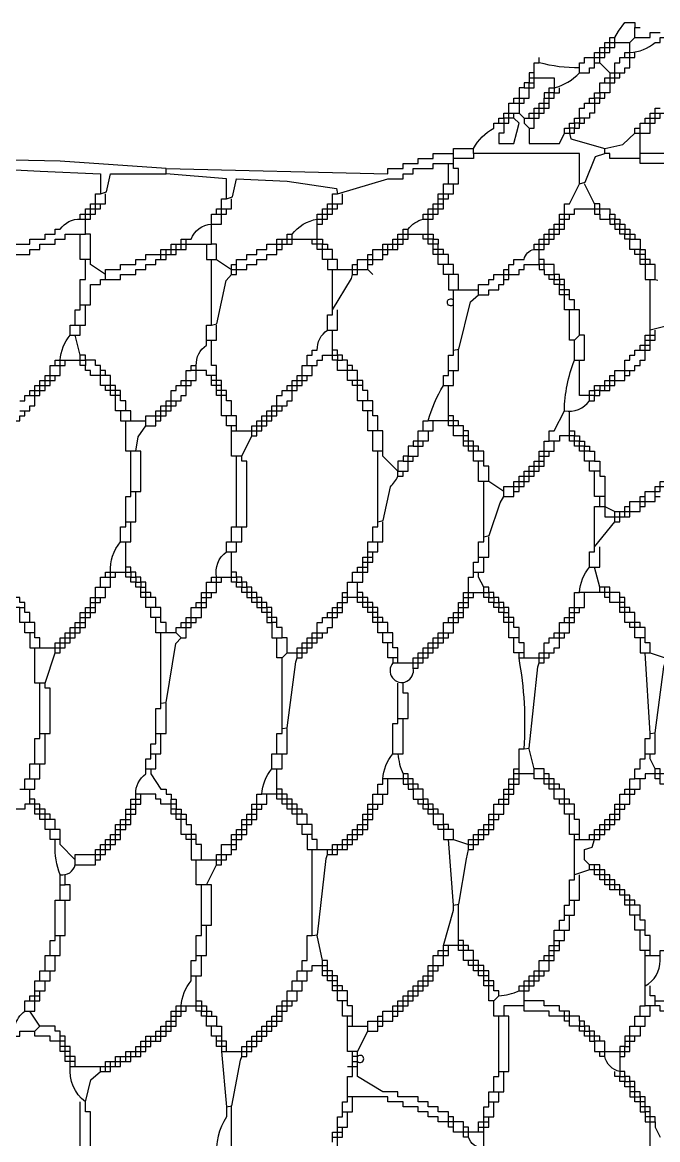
# Model space of a CAD drawing. Extents: x 21 to 958, y 17 to 450.
# Drawn here: x 583.5 to 709.5, y 216.5 to 438 of the extents above; entities that cross this region are included whole.
import ezdxf

# ---------------------------------------------------------------- set-up
doc = ezdxf.new("R2010")
doc.units = 0
doc.layers.get('0').update_dxf_attribs({"linetype": 'CONTINUOUS'})

msp = doc.modelspace()

# ---------------------------------------------------------------- linework, layer by layer
at = {"color": 255, "linetype": 'CONTINUOUS'}
for points in [[(685, 428), (684, 428), (684, 427), (684, 426), (683, 426), (683, 425), (682, 425), (682, 423), (682, 422), (682, 420), (683, 419), (683, 418), (684, 417), (684, 414), (690, 414), (691, 416), (691, 417), (692, 417), (692, 418), (693, 418), (693, 419), (694, 419), (694, 421), (695, 421), (695, 422), (696, 422), (696, 423), (697, 423), (697, 424), (698, 424), (698, 426), (699, 426), (699, 427), (700, 427), (701, 427), (701, 428), (703, 428), (703, 429), (704, 429), (704, 431), (704, 432), (704, 434), (705, 435), (705, 437)], [(694, 428), (696, 428), (696, 429), (697, 429), (697, 430), (697, 431), (698, 431), (699, 431), (699, 432), (700, 432), (700, 433), (700, 434), (701, 434), (701, 435)], [(697, 430), (698, 430), (698, 431), (698, 432), (699, 432), (699, 433), (700, 433), (701, 433), (701, 434), (704, 434), (705, 435), (708, 435), (708, 436), (710, 436)], [(703, 431), (704, 431), (705, 431), (705, 432)], [(698, 430), (700, 428), (700, 427), (700, 426), (700, 424), (698, 424), (698, 423), (697, 423), (697, 422), (697, 420), (696, 420), (696, 419), (694, 419), (694, 418), (693, 418), (693, 417), (692, 417), (692, 416), (692.26, 414.92), (699, 413), (702.6, 413.8), (705, 416), (705, 417), (706, 417), (706, 418), (707, 418), (707, 419), (708, 419), (708, 420), (709, 420), (709, 421), (710, 421)], [(699, 426), (700, 426), (701, 426), (701, 427), (702, 427), (702, 428)], [(683, 425), (684, 425), (684, 426), (685, 426)], [(684, 419), (684, 420), (685, 420), (685, 421), (686, 421), (686, 422), (687, 422), (687, 423), (688, 423), (689, 423), (689, 424), (690, 424), (690, 425)], [(684, 417), (685, 417), (685, 419), (685, 420), (686, 420), (686, 421), (687, 421), (688, 421), (688, 422), (688, 423), (688, 424), (688, 425), (689, 425), (689, 424), (688, 424), (687, 424), (687, 423)], [(696, 422), (697, 422), (698, 422), (698, 423), (699, 423), (699, 424)], [(681, 422), (682, 422), (683, 422), (683, 423)], [(683, 419), (684, 419), (685, 419), (686, 419), (686, 420), (687, 420), (687, 421), (687, 422), (688, 422)], [(707, 418), (708, 418), (709, 418), (709, 419), (710, 419), (710, 420), (711, 420), (711, 421), (712, 421), (712, 422), (713, 422), (713, 423)], [(678, 418), (679, 418), (680, 418), (680, 419), (680, 420), (682, 420)], [(681, 419), (680, 419), (679, 419), (679, 418), (679, 416), (678, 416), (678, 414), (681, 414), (681.6, 416.2), (682, 418), (681, 419), (681, 420)], [(691, 416), (692, 416), (693, 416), (693, 417), (694, 417), (694, 418), (695, 418), (695, 419)], [(705, 416), (706, 416), (708, 416), (708, 418), (708, 419), (709, 419), (709, 420), (710, 420)], [(706, 411), (706, 412), (706, 416), (706, 417)], [(595, 399), (595, 400), (596, 400), (596, 401), (597, 401), (597, 402), (598, 402), (598, 404), (599, 404), (600.2, 404.4), (601, 408), (612, 408), (612, 409), (656, 408), (656, 409), (659, 409), (659, 410), (662, 410), (662, 411), (665, 411), (665, 412), (669, 412), (669, 413), (673, 413)], [(670, 385), (670, 388), (669, 388), (669, 390), (668, 390), (666, 390), (666, 392), (665, 392), (665, 393), (665, 394), (665, 395), (664, 395), (664, 396), (664, 399), (664, 400), (665, 400), (665, 401), (665, 402), (666, 402), (666, 403), (666, 404), (667, 404), (667, 406), (668, 406), (670, 406), (670, 409), (669, 409), (669, 410), (669, 411), (669, 412)], [(694, 406), (694, 412), (673, 412), (673, 411), (669, 411)], [(685, 393), (686, 393), (686, 394), (687, 394), (687, 395), (688, 395), (688, 396), (689, 396), (689, 397), (690, 397), (691, 397), (691, 398), (691, 399), (691, 400), (691, 402), (692, 402), (694, 406), (695.1, 406.3), (697.2, 411.4), (699, 412), (699, 413)], [(720, 408), (719, 408), (716, 408), (716, 409), (711, 409), (711, 410), (706, 410), (706, 411), (700, 411), (700, 412), (699, 412)], [(711, 411), (711, 412), (706, 412)], [(622, 391), (622, 394), (621, 394), (621, 398), (621, 400), (622, 400), (622, 401), (623, 401), (623, 403), (624, 403), (625.2, 403.4), (626, 407), (636.05, 406.5), (645.81, 405.04), (646, 404), (656, 407), (659, 407), (659, 408), (661, 408), (661, 409), (662, 409), (665, 409), (665, 410), (669, 410)], [(668, 406), (668, 409), (668, 410)], [(573, 391), (573, 393), (572, 393), (572, 394), (572, 396), (573, 396), (573, 398), (573, 399), (574, 399), (574, 400), (574, 401), (574, 403), (575, 403), (576.1, 403.3), (577, 409), (587.04, 408.5), (599, 408), (599, 404)], [(698, 400), (698, 401), (698, 402), (697, 402), (695, 406)], [(600, 387), (600, 388), (597, 390), (597, 391), (597, 396), (596, 396), (596, 399), (596, 400), (597, 400), (597, 401), (598, 401), (598, 402), (600, 402), (600, 404)], [(646, 389), (646, 391), (645, 391), (643, 391), (643, 393), (643, 394), (642, 394), (642, 395), (642, 398), (642, 399), (642, 400), (643, 400), (643, 401), (644, 401), (644, 402), (645, 402), (645, 404), (646, 404)], [(666, 403), (667, 403), (668, 403), (668, 404)], [(622, 400), (623, 400), (624, 400), (624, 401)], [(642, 398), (643, 398), (643, 399), (644, 399), (644, 400), (645, 400), (645, 401), (646, 401), (646, 402)], [(663, 399), (664, 399), (665, 399), (665, 400), (666, 400), (666, 401), (666, 402), (667, 402)], [(697, 402), (697, 401), (698, 401), (700, 401), (700, 400), (701, 400), (701, 399), (702, 399), (702, 398), (703, 398), (703, 397), (704, 397), (704, 396), (705, 396), (705, 395), (706, 395), (706, 393), (707, 393), (707, 392), (707, 391), (707, 390), (707, 387), (709, 387), (709.53, 386.88)], [(690, 399), (691, 399), (692, 399), (692, 400)], [(709, 387), (709, 390), (708, 390), (707, 390), (706, 390), (706, 391), (706, 392), (706, 393), (704, 393), (704, 395), (703, 395), (703, 396), (702, 396), (702, 397), (702, 398), (701, 398), (701, 399), (700, 399), (700, 400)], [(657, 393), (658, 393), (658, 394), (659, 394), (659, 395), (659, 396), (660, 396), (660, 397)], [(687, 389), (687, 390), (686, 390), (686, 391), (686, 393), (687, 393), (687, 394), (688, 394), (688, 395), (689, 395), (689, 396), (690, 396), (690, 397), (690, 398), (691, 398)], [(576, 390), (578, 390), (578, 391), (579, 391), (582, 391), (582, 392), (585, 392), (585, 393), (587, 393), (587, 394), (588, 394), (590, 394), (590, 395), (592, 395), (592, 396), (596, 396)], [(597, 391), (595, 391), (595, 396)], [(615, 393), (615, 394), (616, 394), (616, 395)], [(625, 388), (626, 388), (626, 389), (628, 389), (628, 390), (630, 390), (630, 391), (632, 391), (632, 392), (634, 392), (634, 393), (635, 393), (635, 394), (636, 394), (637, 394), (637, 395), (642, 395), (643, 395), (643, 394), (644, 394), (644, 393)], [(634, 393), (634, 394), (635, 394), (635, 395)], [(636, 394), (636, 395), (637, 395), (637, 396)], [(645, 391), (645, 393), (644, 393), (643, 393), (642, 393), (642, 394), (641, 394), (641, 395)], [(655, 393), (656, 393), (657, 393), (657, 394), (658, 394), (658, 395), (659, 395), (660, 395), (660, 396), (664, 396), (665, 396), (665, 395), (666, 395), (666, 394)], [(668, 390), (668, 392), (667, 392), (667, 393), (666, 393), (666, 394), (665, 394), (664, 394), (664, 395), (663, 395), (663, 396)], [(595, 382), (597, 382), (597, 386), (599, 386), (599, 387), (600, 387), (603, 387), (603, 388), (606, 388), (606, 389), (608, 389), (608, 390), (610, 390), (610, 391), (611, 391), (612, 391), (612, 392), (613, 392), (614, 392), (614, 393), (615, 393), (616, 393), (616, 394), (617, 394), (621, 394)], [(611, 391), (611, 392), (612, 392), (612, 393)], [(613, 392), (613, 393), (614, 393), (614, 394)], [(620, 394), (620, 391), (622, 391), (625, 389), (626, 389), (626, 390)], [(655, 392), (656, 392), (656, 393), (656, 394)], [(667, 392), (666, 392), (666, 393), (665, 393)], [(707, 392), (706, 392), (705, 392), (705, 393)], [(594, 378), (594, 381), (595, 381), (595, 382), (595, 387), (596, 387), (596, 390), (596, 391)], [(621, 378), (621, 391)], [(645, 381), (648.75, 387.25), (649, 388), (649, 389), (650, 389), (650, 390)], [(653, 388), (652, 389), (652, 390), (652, 391), (653, 391), (653, 392)], [(669, 388), (667, 388), (667, 390)], [(674, 384), (676, 384), (676, 385), (678, 385), (678, 386), (679, 386), (679, 387), (680, 387), (680, 388), (682, 388), (682, 389), (683, 389), (683, 390), (686, 390), (686, 389), (687, 389), (687, 388), (689, 388), (689, 387), (690, 387), (690, 386), (691, 386)], [(708, 390), (708, 391), (707, 391), (706, 391)], [(644, 377), (644, 380), (645, 380), (645, 381), (645, 389)], [(649, 388), (650, 388), (650, 389), (652, 389)], [(679, 387), (679, 388), (680, 388), (680, 389)], [(693, 381), (693, 383), (692, 383), (692, 384), (691, 384), (690, 384), (690, 385), (690, 386), (689, 386), (689, 387), (688, 387), (688, 388)], [(669, 373), (670.04, 373.19), (672.38, 382.59), (674, 384), (674, 385)], [(692, 384), (692, 385), (691, 385), (690, 385)], [(693, 375), (692, 375), (692, 381)], [(593, 376), (595, 376), (595, 378)], [(620, 375), (622, 375), (622, 378)], [(652, 363), (652, 365), (651, 365), (651, 366), (651, 367), (650, 367), (650, 369), (649, 369), (648, 369), (646, 369), (646, 371), (645, 371), (645, 372), (645, 373), (645, 377)], [(707, 375), (708, 375), (709, 375), (709, 376), (709, 377)], [(716, 376), (715, 376), (714, 376), (714, 377), (712, 377), (712, 378), (708, 377)], [(600, 368), (599, 368), (597, 368), (597, 369), (596, 369), (596, 370), (595, 370), (595, 371), (595, 372), (594, 376)], [(626, 357), (626, 358), (626, 360), (625, 360), (623, 360), (623, 363), (623, 364), (622, 364), (622, 365), (622, 366), (622, 367), (622, 368), (622, 370), (621, 370), (621, 374), (621, 375)], [(703, 368), (703, 369), (703, 371), (704, 371), (704, 372), (705, 372), (705, 373), (706, 373), (706, 374), (707, 374), (707, 375), (707, 376), (708, 376), (709, 376)], [(649, 369), (649, 370), (648, 370), (648, 371), (647, 371), (647, 372), (646, 372), (646, 373), (645, 373)], [(668, 369), (670, 369), (670, 372), (670, 373)], [(706, 373), (707, 373), (707, 374), (708, 374)], [(583, 363), (584, 363), (584, 364), (585, 364), (585, 365), (586, 365), (586, 366), (587, 366), (587, 367), (588, 367), (588, 368), (589, 368), (589, 370), (590, 370), (590, 371), (591, 371), (595, 371), (596, 371), (596, 370)], [(590, 370), (591, 370), (592, 370), (592, 371)], [(610, 359), (610, 360), (610, 361), (611, 361), (611, 362), (612, 362), (612, 363), (613, 363), (613, 365), (614, 365), (614, 366), (615, 366), (615, 367), (616, 367), (616, 369), (617, 369), (617, 370), (618, 370)], [(625, 335), (625, 338), (626, 338), (628, 338), (628, 351), (627, 351), (627, 352), (629, 356), (629, 357), (629, 358), (630, 358), (630, 359), (631, 359), (631, 360), (632, 360), (632, 361), (633, 361), (633, 362), (634, 362), (634, 364), (635, 364), (635, 365), (636, 365), (636, 366), (637, 366), (637, 367), (638, 367), (638, 368), (639, 368), (641, 368), (641, 370)], [(640, 370), (642, 370), (642, 371), (643, 371), (643, 372), (645, 372), (646, 372), (646, 371), (647, 371)], [(658, 348), (658, 349), (655, 352), (655, 353), (655, 357), (654, 357), (654, 360), (653, 360), (653, 361), (653, 363), (652, 363), (650, 363), (650, 365), (650, 366), (650, 367), (648, 367), (648, 369), (648, 370)], [(696, 363), (696, 364), (694, 364), (694, 371)], [(585, 364), (586, 364), (587, 364), (587, 365), (588, 365), (588, 366), (589, 366), (589, 367), (590, 367), (590, 368)], [(605, 359), (605, 361), (604, 361), (602, 361), (602, 363), (602, 364), (602, 365), (601, 365), (601, 366), (599, 366), (599, 368), (599, 369)], [(622, 368), (620, 368), (620, 369), (618, 369), (617, 369)], [(625, 360), (625, 363), (624, 363), (624, 364), (624, 365), (623, 365), (623, 366), (622, 366), (621, 366), (621, 367), (621, 368)], [(636, 365), (637, 365), (638, 365), (638, 366), (639, 366), (639, 367), (640, 367), (640, 368)], [(667, 366), (669, 366), (669, 368), (669, 369)], [(698, 366), (698, 365), (697, 365), (697, 364), (698, 364), (698, 365), (699, 365), (700, 365), (700, 366), (701, 366), (701, 367), (703, 367), (703, 368), (704, 368), (704, 369)], [(699, 365), (699, 366), (700, 366), (700, 367), (701, 367), (701, 368)], [(603, 364), (602, 364), (601, 364), (601, 365), (600, 365), (600, 366)], [(615, 366), (616, 366), (617, 366), (617, 367)], [(623, 366), (623, 367), (622, 367), (621, 367)], [(651, 366), (650, 366), (649, 366), (649, 367)], [(674, 353), (674, 354), (673, 354), (673, 355), (672, 355), (672, 356), (671, 356), (669, 356), (669, 358), (668, 358), (668, 359), (668, 360), (668, 366)], [(624, 364), (623, 364), (623, 365), (622, 365)], [(608, 358), (610, 358), (610, 359), (611, 359), (611, 360), (612, 360), (612, 361), (613, 361), (613, 362), (614, 362), (614, 363)], [(629, 356), (630, 356), (630, 357), (631, 357), (631, 358), (632, 358), (632, 359), (633, 359), (633, 360), (634, 360), (634, 361), (635, 361), (635, 362)], [(653, 361), (651, 361), (651, 363)], [(581, 358), (582, 358), (582, 359), (583, 359), (583, 360), (584, 360), (584, 361)], [(606, 353), (606.45, 355.85), (608, 358), (608, 359)], [(626, 358), (624, 358), (624, 360)], [(654, 357), (652, 357), (652, 360), (652, 361)], [(663, 357), (665, 357), (665, 359)], [(670, 358), (669, 358), (669, 359), (668, 359), (664, 359)], [(697, 351), (695, 351), (695, 353), (694, 353), (694, 354), (693, 354), (693, 355), (692, 355), (692, 356), (692, 357), (692, 361)], [(627, 352), (625, 352), (625, 357), (625, 358)], [(655, 353), (653, 353), (653, 357)], [(679, 344), (679, 345), (676, 347), (676, 350), (675, 350), (675, 351), (673, 351), (673, 353), (673, 354), (672, 354), (671, 354), (671, 355), (671, 356), (671, 357)], [(692, 357), (693, 357), (693, 356), (694, 356), (694, 355), (695, 355), (695, 354), (696, 354), (696, 353), (697, 353), (697, 351), (698, 351), (698, 349), (698, 348), (699, 348), (699, 344), (699, 343), (699, 342), (699, 340), (701, 340), (702, 340), (703, 340), (704, 340), (704, 341), (706, 341), (706, 342), (707, 342), (707, 343), (709, 343), (709, 344), (710, 344)], [(661, 354), (662, 354), (663, 354), (663, 355)], [(675, 351), (675, 353), (674, 353), (673, 353), (672, 353), (672, 354), (672, 355), (671, 355)], [(679, 345), (679, 346), (681, 346), (681, 347), (682, 347), (682, 348), (683, 348), (683, 349), (684, 349), (684, 350), (685, 350), (685, 351), (686, 351), (686, 352), (686, 353), (687, 353), (689, 353), (689, 355)], [(696, 353), (695, 353), (695, 354), (694, 354), (694, 355), (693, 355), (693, 356), (692, 356), (690, 356), (690, 355), (688, 355)], [(603, 335), (603, 338), (604, 338), (604, 339), (604, 344), (605, 344), (605, 345), (605, 353)], [(653, 335), (653, 338), (654, 338), (654, 339), (654, 352), (654, 353)], [(686, 352), (687, 352), (688, 352), (688, 353)], [(626, 338), (626, 351), (626, 352)], [(659, 351), (660, 351), (661, 351), (661, 352)], [(676, 347), (674, 347), (674, 350), (674, 351)], [(675, 336), (676.1, 336.3), (678.25, 342.75), (679, 344), (681, 344), (681, 345), (682, 345), (682, 346), (683, 346), (683, 347), (684, 347), (684, 348), (685, 348), (685, 349), (686, 349), (686, 350), (686, 351), (687, 351)], [(698, 349), (696, 349), (696, 351)], [(703, 340), (703, 341), (703, 342), (704, 342), (704, 343), (706, 343), (706, 344), (707, 344), (707, 345), (709, 345), (709, 346), (710, 346), (710, 347), (711, 347), (711, 348), (712, 348), (712, 349), (713, 349), (713, 350), (714, 350), (714, 351), (715, 351)], [(709, 344), (709, 345), (710, 345), (710, 346), (711, 346), (711, 347), (712, 347), (712, 348), (713, 348), (713, 349), (714, 349), (714, 350), (715, 350), (719, 350)], [(699, 344), (697, 344), (697, 348), (697, 349)], [(657, 311), (658, 311), (661, 311), (662, 311), (662, 312), (663, 312), (663, 313), (664, 313), (664, 314), (665, 314), (665, 315), (666, 315), (666, 316), (667, 316), (667, 317), (667, 319), (668, 319), (668, 320), (669, 320), (670, 320), (671, 320), (671, 321), (671, 322), (672, 322), (672, 323), (672, 324), (672, 325), (672, 328), (673, 328), (673, 329), (673, 331), (674, 331), (674, 332), (674, 335), (675, 335), (675, 336), (675, 347)], [(604, 339), (606, 339), (606, 344), (606, 345)], [(698, 342), (698, 343), (698, 344)], [(706, 342), (706, 343), (707, 343), (707, 344)], [(698, 342), (699, 342), (701, 341), (703, 341), (704, 341), (704, 342)], [(635, 312), (636, 313), (638, 313), (639, 313), (639, 314), (640, 314), (640, 315), (641, 315), (641, 316), (642, 316), (642, 317), (644, 317), (644, 318), (645, 318), (645, 320), (645, 321), (646, 321), (646, 322), (646, 323), (647, 323), (647, 324), (647, 325), (648, 325), (648, 327), (649, 327), (651, 327), (651, 329), (651, 330), (651, 331), (651, 332), (652, 332), (652, 333), (652, 335), (653, 335), (655, 335), (655, 338), (655, 339)], [(697, 334), (701, 339), (702, 339), (702, 340), (702, 341)], [(701, 339), (701, 340), (701, 341)], [(610, 322), (608, 322), (608, 324), (607, 324), (607, 325), (607, 326), (606, 326), (606, 327), (605, 327), (605, 328), (604, 328), (604, 329), (604, 330), (604, 335)], [(624, 333), (626, 333), (626, 335)], [(652, 333), (654, 333), (654, 335)], [(674, 332), (676, 332), (676, 335), (676, 336)], [(633, 321), (632, 321), (631, 321), (631, 322), (631, 323), (630, 323), (629, 323), (629, 324), (629, 325), (628, 325), (627, 325), (627, 326), (626, 326), (626, 327), (625, 327), (625, 328), (625, 329), (625, 333)], [(650, 329), (651, 329), (652, 329), (652, 330), (652, 331), (653, 331), (653, 332), (653, 333)], [(651, 331), (652, 331), (652, 332), (653, 332)], [(673, 329), (675, 329), (675, 331), (675, 332)], [(587, 314), (587, 316), (586, 316), (586, 317), (586, 319), (585, 319), (585, 321), (584, 321), (584, 322), (584, 323), (583, 323), (583, 324), (582, 324), (582, 326), (581, 326), (581, 327), (580, 327), (580, 328), (578, 328), (578, 329), (577, 329)], [(599, 326), (599, 328), (600, 328), (600, 329), (601, 329), (604, 329), (605, 329), (605, 328), (606, 328), (606, 327), (607, 327), (607, 326), (608, 326)], [(600, 328), (601, 328), (602, 328), (602, 329)], [(612, 317), (612, 319), (611, 319), (611, 320), (611, 322), (610, 322), (610, 324), (609, 324), (609, 325), (608, 325), (608, 326), (608, 327), (607, 327), (607, 328), (606, 328), (606, 329), (605, 329), (605, 330), (604, 330)], [(611, 303), (612.03, 303.16), (613.97, 314.84), (615, 316), (616, 316), (616, 318), (616, 319), (617, 319), (617, 320), (619, 320), (619, 322), (619, 323), (619, 324), (619, 325), (620, 325), (620, 327), (621, 327), (621, 328), (622, 328), (625, 328), (626, 328), (626, 327), (627, 327), (627, 326), (628, 326), (628, 325), (628, 324), (629, 324), (630, 324), (630, 323), (630, 322), (631, 322), (632, 322), (632, 321), (632, 320), (632, 319), (633, 319), (633, 318), (633, 316), (635, 316)], [(621, 327), (622, 327), (623, 327), (623, 328)], [(636, 313), (636, 316), (635, 316), (635, 318), (634, 318), (634, 319), (634, 320), (633, 320), (633, 321), (633, 322), (632, 322), (632, 323), (631, 323), (631, 324), (630, 324), (630, 325), (629, 325), (629, 326), (628, 326), (628, 327), (627, 327), (627, 328), (626, 328), (626, 329), (625, 329)], [(649, 327), (649, 329), (650, 329), (650, 330), (651, 330), (652, 330)], [(682, 316), (680, 316), (680, 318), (680, 319), (679, 319), (679, 320), (679, 321), (678, 321), (678, 322), (677, 322), (677, 323), (676, 323), (676, 324), (675, 324), (675, 325), (675, 326), (674, 328), (674, 329)], [(698, 325), (698, 326), (697, 330)], [(587, 297), (589, 297), (589, 306), (588, 306), (588, 307), (590, 313), (590, 314), (590, 315), (591, 315), (591, 316), (592, 316), (592, 317), (593, 317), (593, 318), (594, 318), (594, 319), (595, 319), (595, 320), (595, 321), (596, 321), (597, 321), (598, 321), (598, 322), (598, 323), (598, 324), (600, 324), (600, 326)], [(656, 317), (654, 317), (654, 319), (653, 319), (653, 320), (653, 321), (652, 321), (652, 322), (651, 322), (651, 323), (650, 323), (650, 324), (650, 325), (650, 327)], [(683, 312), (683, 313), (683, 315), (682, 315), (682, 316), (682, 318), (681, 318), (681, 319), (681, 320), (680, 320), (680, 321), (680, 322), (679, 322), (679, 323), (678, 323), (678, 324), (677, 324), (677, 325), (676, 325), (676, 326), (675, 326)], [(708, 313), (708, 315), (707, 315), (707, 316), (705, 316), (705, 318), (705, 319), (705, 321), (704, 321), (704, 322), (703, 322), (703, 323), (703, 324), (702, 324), (702, 325), (700, 325), (700, 326), (698, 326)], [(700, 324), (700, 325), (699, 325), (699, 326)], [(585, 319), (583, 319), (583, 321), (583, 322), (582, 322), (582, 323), (581, 323), (581, 324)], [(597, 323), (598, 323), (599, 323), (599, 324)], [(609, 324), (608, 324), (608, 325), (607, 325)], [(619, 324), (620, 324), (621, 324), (621, 325)], [(644, 320), (645, 320), (646, 320), (646, 321), (647, 321), (647, 322), (647, 323), (648, 323), (648, 324), (648, 325)], [(654, 321), (653, 321), (653, 322), (652, 322), (652, 323), (651, 323), (651, 324), (650, 324), (648, 324), (647, 324)], [(658, 311), (658, 312), (658, 314), (657, 314), (657, 315), (657, 317), (656, 317), (656, 319), (655, 319), (655, 320), (654, 320), (654, 321), (654, 322), (653, 322), (653, 323), (652, 323), (652, 324), (651, 324), (651, 325), (650, 325)], [(671, 324), (672, 324), (673, 324), (673, 325)], [(678, 283), (679, 283), (680, 283), (680, 284), (680, 285), (681, 285), (681, 286), (681, 287), (682, 287), (682, 288), (682, 289), (682, 290), (682, 294), (683, 294), (684.02, 294.12), (685.75, 310.25), (686, 311), (686, 312), (686, 313), (687, 313), (689, 313), (689, 314), (690, 314), (690, 316), (690, 317), (690, 319), (691, 319), (691, 320), (692, 320), (692, 321), (692, 322), (693, 322), (695, 322), (695, 325)], [(703, 323), (702, 323), (700, 323), (700, 324), (699, 324), (699, 325), (698, 325), (694, 325)], [(707, 316), (707, 318), (706, 318), (706, 319), (705, 319), (703, 319), (703, 321), (702, 321), (702, 322), (702, 323), (702, 324)], [(583, 322), (584, 322)], [(595, 320), (596, 320), (597, 320), (597, 321), (597, 322), (598, 322)], [(611, 320), (609, 320), (609, 322)], [(614, 317), (614, 318), (615, 318), (615, 319), (616, 319), (616, 320), (617, 320), (617, 322), (618, 322), (618, 323), (619, 323), (620, 323)], [(635, 298), (636.02, 298.15), (637.75, 311.25), (638, 312), (638, 313), (638, 314), (639, 314), (639, 315), (640, 315), (640, 316), (641, 316), (641, 317), (642, 317), (642, 319), (643, 319), (643, 320), (644, 320), (644, 321), (645, 321), (645, 322), (646, 322), (647, 322)], [(670, 322), (671, 322), (671, 323), (672, 323)], [(692, 321), (693, 321), (694, 321), (694, 322)], [(704, 321), (703, 321), (703, 322), (702, 322)], [(586, 317), (584, 317), (584, 319)], [(590, 313), (591, 313), (591, 314), (592, 314), (592, 315), (593, 315), (593, 316), (594, 316), (594, 317), (595, 317), (595, 318), (595, 319), (596, 319)], [(615, 316), (614, 317), (612, 317), (610, 317), (610, 319), (610, 320)], [(615, 318), (616, 318), (617, 318), (617, 319), (618, 319), (618, 320)], [(634, 319), (633, 319), (633, 320), (632, 320)], [(655, 319), (654, 319), (654, 320), (653, 320)], [(668, 319), (669, 319), (670, 319), (670, 320), (670, 321), (671, 321)], [(681, 319), (680, 319), (680, 320), (679, 320)], [(691, 319), (692, 319), (692, 320), (693, 320)], [(706, 318), (705, 318), (704, 318), (704, 319)], [(708, 297), (709.02, 297.15), (710.75, 310.25), (711, 311), (711, 312), (711, 313), (712, 313), (712, 314), (713, 314), (713, 315), (714, 315), (714, 316), (715, 316), (715, 318), (716, 318), (716, 319), (717, 319), (719, 319), (719, 321)], [(638, 312), (639, 312), (639, 313), (640, 313), (640, 314), (641, 314), (641, 315), (642, 315), (642, 316), (643, 316), (643, 317)], [(657, 315), (655, 315), (655, 317)], [(661, 310), (662, 310), (662, 311), (663, 311), (663, 312), (664, 312), (664, 313), (665, 313), (665, 314), (666, 314), (666, 315), (667, 315), (667, 316), (668, 316), (668, 317)], [(689, 316), (690, 316), (691, 316), (691, 317)], [(634, 293), (634, 297), (635, 297), (635, 298), (635, 312), (634, 312), (634, 316)], [(658, 312), (656, 312), (656, 314), (656, 315)], [(683, 313), (681, 313), (681, 315), (681, 316)], [(588, 307), (586, 307), (586, 314)], [(686, 311), (687, 311), (687, 312), (688, 312), (688, 313)], [(693, 276), (694, 276), (696, 276), (697, 276), (698, 276), (698, 277), (699, 277), (699, 278), (700, 278), (700, 279), (701, 279), (701, 280), (702, 280), (702, 281), (702, 282), (702, 283), (704, 283), (704, 285), (704, 286), (704, 288), (705, 288), (705, 290), (706, 290), (706, 292), (707, 292), (707, 293), (707, 296), (708, 296), (708, 297), (707, 313)], [(586, 291), (586, 296), (587, 296), (587, 297), (587, 306), (587, 307)], [(657, 293), (657, 299), (658, 299), (658, 300), (658, 305), (658, 306), (658, 307)], [(610, 297), (612, 297), (612, 302), (612, 303)], [(583, 286), (584, 286), (584, 288), (585, 288), (585, 291), (586, 291), (588, 291), (588, 296), (588, 297)], [(609, 293), (611, 293), (611, 295), (611, 296), (611, 297)], [(707, 293), (709, 293), (709, 296), (709, 297)], [(608, 290), (610, 290), (610, 292), (610, 293)], [(633, 290), (635, 290), (635, 293)], [(685, 289), (685, 290), (684, 294)], [(710, 288), (709, 288), (709, 289), (709, 290), (708, 292), (708, 293)], [(585, 288), (587, 288), (587, 291)], [(584, 286), (586, 286), (586, 288)], [(609, 290), (609, 289), (611, 286), (612, 286), (612, 285), (613, 285), (613, 284), (614, 284), (614, 283), (614, 282), (615, 282), (615, 281), (616, 281), (616, 280), (616, 279), (617, 279), (617, 277), (617, 276), (617, 275), (617, 272), (619, 272), (622, 272), (623, 272), (624, 272), (624, 273)], [(640, 279), (638, 279), (638, 281), (638, 282), (637, 282), (636, 282), (636, 283), (635, 283), (635, 284), (634, 284), (634, 285), (634, 286), (634, 290)], [(647, 274), (647, 275), (648, 275), (648, 276), (649, 276), (649, 277), (650, 277), (650, 278), (651, 278), (651, 279), (651, 280), (651, 281), (652, 281), (652, 282), (652, 283), (653, 283), (653, 285), (654, 285), (656, 285), (656, 287), (656, 288)], [(662, 286), (661, 286), (661, 287), (660, 287), (660, 288), (659, 288), (655, 288)], [(669, 276), (669, 278), (668, 278), (668, 279), (667, 279), (667, 281), (666, 281), (666, 282), (665, 282), (665, 283), (664, 283), (664, 284), (663, 284), (663, 286), (662, 286), (662, 287), (661, 287), (661, 288), (660, 288), (660, 289), (659, 289)], [(672, 274), (673, 274), (673, 275), (674, 275), (674, 276), (675, 276), (675, 277), (676, 277), (676, 278), (677, 278), (677, 279), (677, 280), (677, 281), (679, 281), (679, 283), (679, 284), (679, 285), (679, 286), (680, 286), (680, 287), (680, 288), (681, 288), (681, 289), (681, 290), (682, 290)], [(680, 287), (681, 287), (681, 288), (682, 288)], [(690, 286), (689, 286), (689, 287), (688, 287), (687, 287), (687, 288), (685, 288), (685, 289), (682, 289), (681, 289)], [(694, 276), (694, 277), (694, 280), (693, 280), (693, 281), (693, 283), (692, 283), (692, 284), (691, 284), (691, 286), (690, 286), (690, 287), (689, 287), (689, 288), (688, 288), (688, 289), (687, 289), (687, 290), (685, 290)], [(693, 281), (691, 281), (691, 283), (691, 284), (689, 284), (689, 286), (688, 286), (688, 287), (688, 288), (687, 288), (687, 289)], [(696, 270), (696, 271), (695, 272), (695, 274), (696.5, 274.5), (697, 276), (697, 277), (698, 277), (698, 278), (699, 278), (699, 279), (700, 279), (700, 280), (701, 280), (701, 281), (701, 282), (701, 283), (702, 283), (702, 285), (703, 285), (703, 286), (704, 286), (706, 286), (706, 288)], [(717, 283), (716, 283), (716, 284), (715, 284), (714, 284), (714, 285), (713, 285), (713, 286), (712, 286), (712, 287), (710, 287), (710, 288), (710, 289), (709, 289), (707, 289), (707, 288), (705, 288)], [(719, 279), (719, 281), (718, 281), (718, 282), (717, 282), (717, 283), (717, 284), (716, 284), (716, 285), (715, 285), (715, 286), (714, 286), (714, 287), (713, 287), (713, 288), (712, 288), (712, 289), (710, 289), (710, 290), (709, 290)], [(585, 283), (585, 284), (585, 286)], [(642, 274), (642, 276), (641, 276), (641, 277), (641, 279), (640, 279), (640, 281), (639, 281), (639, 282), (638, 282), (638, 283), (637, 283), (637, 284), (636, 284), (636, 285), (635, 285), (635, 286), (634, 286)], [(679, 285), (680, 285), (680, 286), (681, 286)], [(703, 285), (704, 285), (705, 285), (705, 286)], [(594, 271), (594, 272), (591, 275), (591, 276), (591, 278), (590, 278), (590, 280), (589, 280), (589, 281), (588, 281), (588, 282), (587, 282), (587, 283), (586, 283), (586, 284), (585, 284)], [(594, 272), (594, 273), (598, 273), (599, 273), (599, 274), (600, 274), (600, 275), (601, 275), (601, 276), (602, 276), (603, 276), (603, 277), (603, 278), (603, 279), (603, 280), (604, 280), (604, 281), (604, 282), (605, 282), (605, 283), (605, 284), (606, 284), (607, 284)], [(605, 283), (606, 283), (607, 283), (607, 284), (607, 285)], [(619, 272), (619, 275), (618, 275), (618, 276), (618, 277), (617, 277), (615, 277), (615, 279), (615, 280), (615, 281), (614, 281), (613, 281), (613, 282), (613, 283), (613, 284)], [(625, 274), (626, 274), (626, 275), (626, 276), (626, 277), (627, 277), (627, 278), (627, 279), (627, 280), (628, 280), (628, 281), (629, 281), (629, 282), (629, 283), (630, 283), (632, 283), (632, 285)], [(639, 281), (638, 281), (637, 281), (637, 282), (637, 283), (636, 283), (636, 284), (635, 284), (635, 285), (634, 285), (631, 285)], [(640, 277), (640, 276), (640, 274), (642, 274), (645, 274), (646, 274), (647, 274), (648, 274), (648, 275), (649, 275), (649, 276), (650, 276), (650, 277), (651, 277), (651, 278), (652, 278), (652, 279), (652, 280), (653, 280), (653, 281), (653, 282), (653, 283), (655, 283), (655, 285)], [(666, 281), (665, 281), (664, 281), (664, 282), (663, 282), (663, 283), (662, 283), (662, 284)], [(692, 283), (691, 283), (690, 283), (690, 284)], [(589, 280), (588, 280), (588, 281), (587, 281), (587, 282), (586, 282), (586, 283), (585, 283), (584, 283), (584, 282), (582, 282)], [(590, 278), (588, 278), (588, 280), (587, 280), (587, 281), (586, 281), (586, 282)], [(604, 281), (605, 281), (605, 282), (606, 282)], [(616, 280), (615, 280), (614, 280), (614, 281), (614, 282), (613, 282)], [(629, 282), (630, 282), (631, 282), (631, 283)], [(652, 282), (653, 282), (654, 282), (654, 283)], [(701, 282), (702, 282), (703, 282), (703, 283)], [(602, 278), (603, 278), (604, 278), (604, 279), (604, 280), (605, 280)], [(627, 279), (628, 279), (629, 279), (629, 280), (629, 281), (630, 281)], [(651, 280), (652, 280), (652, 281), (653, 281)], [(676, 280), (677, 280), (678, 280), (678, 281)], [(694, 277), (692, 277), (692, 280), (692, 281)], [(696, 276), (696, 277), (697, 277), (697, 278), (698, 278), (698, 279), (699, 279), (699, 280), (700, 280), (700, 281), (701, 281), (702, 281)], [(591, 276), (589, 276), (589, 278)], [(618, 276), (617, 276), (616, 276), (616, 277)], [(620, 267), (622, 271), (622, 272), (622, 273), (623, 273), (623, 275), (625, 275), (625, 276), (625, 277), (626, 277), (626, 278), (627, 278), (628, 278)], [(641, 277), (639, 277), (639, 279)], [(644, 273), (645, 273), (645, 274), (645, 275), (647, 275), (647, 276), (648, 276), (648, 277), (649, 277), (649, 278), (650, 278), (650, 279), (651, 279), (652, 279)], [(668, 278), (667, 278), (666, 278), (666, 279)], [(669, 263), (670.05, 263.21), (671.6, 272.2), (672, 274), (672, 275), (672, 276), (673, 276), (673, 277), (674, 277), (674, 278), (675, 278), (675, 279), (676, 279), (677, 279)], [(690, 258), (690, 260), (691, 260), (691, 261), (691, 263), (692, 263), (692, 264), (692, 268), (693, 268), (693, 269), (693, 276), (693, 277)], [(622, 271), (623, 271), (623, 272), (623, 273), (625, 273), (625, 274), (625, 275), (626, 275)], [(645, 273), (646, 273), (646, 274), (646, 275)], [(652, 238), (654, 238), (654, 239), (655, 239), (655, 240), (657, 240), (657, 241), (658, 241), (658, 242), (659, 242), (659, 243), (660, 243), (660, 244), (661, 244), (661, 245), (662, 245), (662, 246), (663, 246), (663, 247), (664, 247), (664, 248), (665, 248), (665, 249), (665, 250), (665, 251), (667, 251), (667, 253), (667, 254), (667, 255), (669, 262), (669, 263), (668, 276)], [(623, 234), (624, 234), (627, 234), (628, 234), (628, 235), (629, 235), (629, 236), (630, 236), (630, 237), (631, 237), (631, 238), (632, 238), (632, 239), (633, 239), (633, 240), (634, 240), (635, 240), (635, 241), (635, 242), (635, 243), (636, 243), (636, 244), (636, 246), (637, 246), (637, 248), (638, 248), (638, 250), (639, 250), (639, 252), (640, 252), (640, 257), (641, 257), (642.02, 257.13), (643.75, 272.25), (644, 273), (644, 274)], [(706, 261), (704, 261), (704, 263), (703, 263), (703, 264), (703, 265), (702, 265), (702, 266), (702, 267), (701, 267), (701, 268), (700, 268), (700, 269), (699, 269), (699, 270), (698, 270), (698, 271), (696, 271)], [(701, 266), (700, 266), (700, 267), (699, 267), (699, 268), (698, 268), (698, 269), (697, 269), (697, 270), (697, 271)], [(591, 267), (592, 267), (592, 268), (592, 269)], [(692, 264), (694, 264), (694, 268), (694, 269)], [(708, 253), (708, 254), (708, 257), (707, 257), (707, 258), (707, 260), (706, 260), (706, 261), (706, 263), (705, 263), (705, 264), (704, 264), (704, 265), (703, 265), (703, 266), (702, 266), (701, 266), (701, 267), (700, 267), (700, 268), (699, 268), (699, 269), (698, 269), (698, 270), (697, 270), (696, 270), (693, 269)], [(590, 257), (592, 257), (592, 264)], [(691, 261), (693, 261), (693, 263), (693, 264)], [(705, 263), (704, 263), (704, 264), (703, 264)], [(678, 230), (680, 230), (680, 241), (679, 241), (677, 241), (677, 244), (676, 244), (676, 246), (676, 247), (675, 247), (675, 248), (675, 249), (675, 250), (674, 250), (674, 251), (673, 251), (673, 252), (671, 252), (671, 254), (670, 254), (670, 255), (670, 256), (670, 262), (670, 263)], [(683, 243), (683, 244), (683, 246), (683, 247), (684, 247), (684, 248), (685, 248), (685, 249), (686, 249), (686, 250), (688, 250), (688, 252), (688, 253), (688, 254), (688, 255), (689, 255), (689, 256), (689, 258), (690, 258), (692, 258), (692, 260), (692, 261)], [(707, 258), (705, 258), (705, 260), (705, 261)], [(618, 253), (620, 253), (620, 257), (620, 258), (620, 259)], [(648, 244), (648, 246), (647, 246), (646, 246), (645, 246), (645, 247), (645, 248), (645, 249), (644, 249), (643, 249), (643, 250), (643, 251), (643, 252), (642, 257)], [(689, 256), (691, 256), (691, 258)], [(708, 254), (706, 254), (706, 257), (706, 258)], [(666, 253), (667, 253), (668, 253), (668, 254), (668, 255)], [(672, 254), (671, 254), (671, 255), (670, 255), (667, 255)], [(678, 245), (678, 246), (677, 246), (677, 247), (677, 248), (676, 248), (676, 249), (676, 250), (675, 250), (675, 251), (674, 251), (674, 252), (673, 252), (673, 254), (672, 254), (672, 255), (671, 255), (671, 256), (670, 256)], [(687, 252), (688, 252), (689, 252), (689, 253), (689, 254), (690, 254), (690, 255), (690, 256)], [(688, 254), (689, 254), (689, 255), (690, 255)], [(588, 250), (590, 250), (590, 253)], [(617, 249), (619, 249), (619, 252), (619, 253)], [(657, 241), (657, 242), (658, 242), (658, 243), (659, 243), (659, 244), (660, 244), (660, 245), (661, 245), (661, 246), (662, 246), (662, 247), (663, 247), (663, 248), (664, 248), (664, 249), (664, 250), (664, 251), (665, 251), (665, 253), (666, 253), (666, 254), (667, 254), (668, 254)], [(682, 246), (682, 247), (683, 247), (683, 248), (684, 248), (684, 249), (685, 249), (685, 250), (686, 250), (686, 252), (687, 252), (687, 253), (688, 253), (689, 253)], [(694, 240), (694, 239), (695, 239), (695, 238), (696, 238), (696, 237), (696, 236), (697, 236), (697, 234), (699, 234), (702, 234), (703, 234), (704, 234), (704, 235), (704, 236), (704, 237), (704, 239), (705, 239), (705, 241), (706, 241), (706, 243), (707, 243), (707, 245), (707, 246), (707, 247), (707, 253), (707, 254)], [(707, 253), (708, 253), (710, 253)], [(639, 250), (641, 250), (641, 251), (643, 251), (644, 251)], [(649, 239), (649, 240), (649, 241), (649, 243), (648, 243), (648, 244), (646, 244), (646, 246), (646, 247), (646, 248), (646, 249), (645, 249), (645, 250), (644, 250), (644, 251), (644, 252), (643, 252)], [(664, 250), (665, 250), (666, 250), (666, 251)], [(676, 249), (675, 249), (674, 249), (674, 250), (673, 250), (673, 251), (672, 251), (672, 252)], [(587, 248), (589, 248), (589, 250)], [(622, 239), (620, 239), (620, 241), (619, 241), (619, 242), (618, 242), (618, 243), (618, 244), (618, 248), (618, 249)], [(638, 248), (640, 248), (640, 250)], [(646, 248), (645, 248), (644, 248), (644, 249), (644, 250), (643, 250)], [(648, 239), (649, 239), (652, 239), (652, 240), (654, 240), (654, 241), (655, 241), (655, 242), (657, 242), (657, 243), (658, 243), (658, 244), (659, 244), (659, 245), (660, 245), (660, 246), (661, 246), (661, 247), (662, 247), (662, 248), (663, 248), (663, 249), (664, 249), (665, 249)], [(709, 244), (711, 244), (711, 243), (712, 243), (712, 242), (714, 242), (714, 241), (715, 241), (715, 240), (719, 240), (719, 241), (722, 241), (722, 242), (726, 242), (726.06, 242.51), (734, 243), (734, 248), (734, 249)], [(585, 244), (586, 244), (587, 244), (587, 245), (587, 246)], [(586, 246), (588, 246), (588, 248)], [(624, 223), (625.05, 223.21), (626.75, 232.25), (627, 233), (627, 234), (627, 235), (628, 235), (628, 236), (629, 236), (629, 237), (630, 237), (630, 238), (631, 238), (631, 239), (632, 239), (632, 240), (633, 240), (633, 241), (634, 241), (634, 242), (634, 243), (635, 243), (635, 244), (636, 244), (638, 244), (638, 246)], [(637, 246), (639, 246), (639, 248)], [(647, 246), (647, 247), (646, 247), (645, 247)], [(677, 247), (676, 247), (676, 248), (675, 248)], [(709, 243), (709, 244), (709, 245), (708, 245), (708, 246), (708, 247)], [(584, 242), (584, 244), (585, 244), (585, 245), (586, 245), (587, 245)], [(634, 242), (635, 242), (636, 242), (636, 243), (637, 243), (637, 244)], [(649, 241), (647, 241), (647, 243), (647, 244)], [(610, 236), (610, 237), (610, 238), (611, 238), (611, 239), (612, 239), (612, 240), (613, 240), (613, 241), (613, 242), (614, 242), (614, 243), (615, 243), (618, 243), (619, 243), (619, 242), (620, 242), (620, 241), (621, 241)], [(613, 241), (614, 241), (615, 241), (615, 242), (616, 242), (616, 243)], [(698, 236), (697, 236), (697, 237), (696, 237), (695, 237), (695, 238), (694, 238), (694, 239), (692, 239), (692, 240), (691, 240), (691, 241), (690, 241), (688, 241), (688, 242), (687, 242), (683, 242), (683, 243), (679, 243), (679, 241)], [(692, 240), (692, 241), (691, 241), (691, 242)], [(706, 241), (708, 241), (708, 243)], [(715, 239), (714, 239), (714, 240), (713, 240), (713, 241), (712, 241), (712, 242), (711, 242), (710, 242), (710, 243), (709, 243), (707, 243)], [(599, 230), (600, 230), (601, 230), (601, 231), (602, 231), (603, 231), (603, 232), (604, 232), (605, 232), (605, 233), (606, 233), (606, 234), (607, 234), (608, 234), (608, 235), (609, 235), (609, 236), (610, 236), (611, 236), (611, 237), (612, 237), (612, 238), (613, 238), (613, 239), (613, 240), (614, 240)], [(627, 233), (628, 233), (628, 234), (629, 234), (629, 235), (630, 235), (630, 236), (631, 236), (631, 237), (632, 237), (632, 238), (633, 238), (633, 239), (634, 239), (634, 240), (634, 241), (635, 241)], [(650, 234), (648, 234), (648, 239), (648, 240), (648, 241)], [(654, 239), (654, 240), (655, 240), (655, 241)], [(677, 226), (677, 229), (678, 229), (678, 230), (678, 241)], [(705, 239), (707, 239), (707, 241)], [(571, 229), (572, 229), (572, 230), (572, 231), (574, 231), (574, 232), (576, 232), (576, 233), (577, 233), (577, 234), (578, 234), (578, 235), (579, 235), (579, 236), (580, 236), (580, 237), (581, 237), (583, 237), (583, 238), (586, 238), (587, 239)], [(623, 237), (621, 237), (621, 239)], [(675, 218), (674, 218), (672, 218), (672, 219), (671, 219), (671, 220), (669, 220), (669, 221), (668, 221), (668, 222), (666, 222), (666, 223), (664, 223), (664, 224), (662, 224), (662, 225), (658, 225), (658, 226), (655, 226), (650, 229), (650, 230), (650, 231), (650, 232), (650, 233), (650, 234), (652, 238), (652, 239)], [(706, 239), (706, 237), (704, 237), (703, 237), (703, 236), (703, 235), (702, 235), (702, 234), (702, 233), (702, 230), (702, 229), (703, 229), (703, 228), (704, 228), (704, 227), (704, 226), (704, 225), (705, 225), (706, 225), (706, 224), (706, 223), (706, 222), (707, 222), (707, 221), (707, 220), (708, 220), (709, 220), (709, 219), (710, 217)], [(594, 231), (594, 232), (593, 232), (592, 232), (592, 233), (592, 234), (591, 234), (591, 235), (591, 236), (591, 237)], [(593, 234), (592, 234), (592, 235), (591, 235)], [(606, 233), (607, 233), (607, 234), (607, 235), (608, 235), (608, 236), (609, 236), (609, 237)], [(624, 234), (624, 235), (623, 235), (622, 235), (622, 236), (622, 237)], [(624, 235), (624, 236), (623, 236), (622, 236)], [(702, 233), (703, 233), (703, 234), (703, 235), (704, 235)], [(703, 236), (704, 236), (705, 236), (705, 237)], [(594, 232), (594, 233), (593, 233), (592, 233)], [(602, 231), (602, 232), (603, 232), (603, 233)], [(604, 232), (604, 233), (605, 233), (605, 234)], [(642, 211), (643, 211), (644, 211), (644, 212), (644, 213), (644, 214), (646, 214), (646, 216), (646, 217), (646, 218), (646, 219), (646, 221), (647, 221), (647, 222), (647, 224), (648, 224), (648, 225), (648, 229), (649, 229), (649, 230), (649, 231), (649, 232), (649, 233), (649, 234)], [(699, 233), (698, 233), (698, 234)], [(595, 210), (597, 210), (597, 222), (596, 222), (596, 223), (596, 224), (597.1, 228.34), (599, 230), (599, 231)], [(600, 230), (600, 231), (601, 231), (601, 232)], [(648, 231), (649, 231), (650, 231)], [(677, 212), (677, 213), (676, 213), (676, 214), (675, 214), (675, 215), (675, 218), (675, 219), (675, 220), (675, 221), (675, 223), (676, 223), (676, 224), (676, 226), (677, 226), (679, 226), (679, 229), (679, 230)], [(708, 214), (708, 215), (708, 219), (708, 220), (708, 221), (708, 222), (708, 223), (707, 223), (707, 224), (707, 225), (706, 225), (706, 226), (705, 226), (705, 227), (704, 227), (703, 227), (703, 228), (702, 228), (702, 229), (701, 229), (701, 230)], [(676, 224), (678, 224), (678, 226)], [(707, 224), (706, 224), (705, 224), (705, 225), (705, 226), (704, 226)], [(593, 198), (593, 199), (593, 201), (593, 202), (594, 202), (594, 203), (594, 204), (594, 205), (594, 206), (594, 208), (595, 208), (595, 209), (595, 210), (595, 222), (595, 223), (595, 224)], [(647, 222), (649, 222), (649, 224), (649, 225)], [(672, 217), (671, 217), (671, 218), (669, 218), (669, 219), (668, 219), (668, 220), (666, 220), (666, 221), (664, 221), (664, 222), (662, 222), (662, 223), (659, 223), (659, 224), (658, 224), (656, 224), (656, 225), (655, 225), (648, 225)], [(675, 221), (677, 221), (677, 223), (677, 224)], [(622, 213), (625, 215), (625, 216), (625, 221), (625, 222), (625, 223)], [(646, 219), (648, 219), (648, 221), (648, 222)], [(708, 222), (707, 222), (707, 223), (706, 223)], [(669, 219), (669, 220), (668, 220), (668, 221)], [(674, 219), (675, 219), (676, 219), (676, 220), (676, 221)], [(674, 218), (674, 219), (674, 220), (675, 220), (676, 220)], [(709, 220), (709, 221), (708, 221), (707, 221)], [(645, 217), (646, 217), (647, 217), (647, 218), (647, 219)], [(645, 216), (645, 217), (645, 218), (646, 218), (647, 218)]]:
    msp.add_lwpolyline(points, dxfattribs=at)
for points in [[(684, 427), (685, 427), (689, 427), (689, 425, 0.131751), (694, 428), (694, 429), (694, 430), (695, 430), (695, 431), (697, 431), (697, 432), (698, 432), (698, 433), (699, 433), (699, 434), (700, 434), (700, 435), (701, 435), (701.75, 436.25), (703, 438), (705, 438), (705, 437), (706, 437)], [(700, 428), (701, 428), (701, 430), (702, 430), (702, 431), (703, 431), (703, 432), (704, 432, 0.160749), (709, 434), (710, 434), (710, 435), (711, 435), (711, 436), (711, 437), (712, 437), (712, 438)], [(652, 390), (653, 390), (653, 391), (655, 391), (655, 392), (655, 393), (655, 394), (657, 394), (657, 395), (658, 395), (658, 396), (659, 396), (659, 397), (660, 397, -0.165178), (663, 399), (663, 400), (664, 400), (664, 401), (665, 401), (666, 401), (667, 401), (667, 402), (667, 403), (667, 404), (669, 404), (669, 406)], [(603, 361), (603, 359), (605, 359), (608, 359), (608, 360), (610, 360), (611, 360), (611, 361), (612, 361), (612, 362), (613, 362), (613, 363), (615, 363), (615, 364), (616, 364), (616, 366), (616, 367), (618, 367), (618, 369), (618, 370, -0.254994), (620, 374), (620, 375), (620, 378), (621, 378), (622.05, 378.21), (623.95, 386.79), (625, 388), (625, 389), (625, 390), (626, 390), (626, 391), (628, 391), (628, 392), (630, 392), (630, 393), (632, 393), (632, 394), (634, 394), (634, 395), (636, 395), (636, 396), (637, 396, -0.1854), (642, 399), (643, 399), (643, 400), (644, 400), (644, 401), (645, 401), (645, 402), (647, 402), (647, 404)], [(572, 390), (573, 391), (576, 391), (576, 392), (579, 392), (579, 393), (582, 393), (582, 394), (585, 394), (585, 395), (588, 395), (588, 396), (590, 396), (590, 397), (591, 397, -0.254994), (595, 399), (596, 399), (597, 399), (597, 400), (598, 400), (598, 401), (599, 401), (599, 402)], [(600, 388), (600, 389), (603, 389), (603, 390), (606, 390), (606, 391), (608, 391), (608, 392), (611, 392), (611, 393), (613, 393), (613, 394), (615, 394), (615, 395), (617, 395, -0.308619), (621, 398), (623, 398), (623, 400), (623, 401), (625, 401), (625, 403)], [(668, 388), (668, 385), (670, 385), (674, 385), (674, 386), (676, 386), (676, 387), (677, 387), (677, 388), (679, 388), (679, 389), (680, 389), (680, 390), (681, 390), (681, 391), (683, 391, -0.295923), (685, 393), (685, 394), (686, 394), (686, 395), (687, 395), (687, 396), (688, 396), (688, 397), (689, 397), (689, 398), (690, 398), (690, 399), (690, 400), (691, 400), (693, 400), (693, 401), (697, 401), (697, 400), (698, 400), (698, 399), (700, 399), (700, 398), (701, 398), (701, 397), (702, 397), (703, 397), (703, 396), (704, 396), (704, 395), (705, 395)], [(681, 345), (681, 346), (682, 346), (682, 347), (683, 347), (683, 348), (684, 348), (684, 349), (685, 349), (685, 350), (686, 350), (687, 350), (687, 351), (687, 352), (687, 353), (687, 355), (688, 355), (688, 357), (689, 357), (691, 361, -0.089916), (693, 371), (693, 375), (694, 376), (694, 381), (693, 381), (691, 381), (691, 383), (691, 384), (691, 385), (691, 386), (691, 387), (690, 387), (690, 388), (689, 388), (689, 390), (687, 390), (687, 391), (686, 391)], [(691, 361, 0.296636), (696, 363), (697, 363), (697, 364), (696, 364), (696, 365), (697, 365), (697, 366), (699, 366), (699, 367), (700, 367), (700, 368), (701, 368), (701, 369), (703, 369), (705, 369), (705, 370), (706, 370), (706, 371), (707, 371), (707, 373), (708, 373), (708, 374), (708, 375), (708, 376), (708, 377), (708, 387)], [(664, 357), (664, 355), (662, 355), (661, 355), (661, 354), (660, 354), (660, 352), (659, 352), (659, 351), (658, 351), (658, 349), (660, 349), (660, 351), (660, 352), (662, 352), (662, 354), (662, 355), (662, 357), (663, 357), (663, 359), (664, 359, -0.068494), (667, 366), (667, 368), (668, 368), (668, 369), (668, 372), (669, 372), (669, 373), (669, 382), (669, 383), (669, 385)], [(583, 361), (585, 361), (585, 362), (586, 362), (586, 364), (586, 365), (587, 365), (587, 366), (588, 366), (588, 367), (589, 367), (589, 368), (591, 368), (591, 370), (591, 371, -0.160749), (593, 376), (593, 378), (594, 378), (596, 378), (596, 381), (596, 382)], [(625, 357), (626, 357), (629, 357), (630, 357), (630, 358), (631, 358), (631, 359), (632, 359), (632, 360), (633, 360), (633, 361), (634, 361), (634, 362), (636, 362), (636, 363), (637, 363), (637, 365), (637, 366), (638, 366), (638, 367), (639, 367), (639, 368), (639, 370), (640, 370), (640, 372), (641, 372), (641, 373), (642, 373, -0.254994), (644, 377), (646, 377), (646, 380), (646, 381)], [(654, 339), (655.08, 339.26), (656.49, 345.93, 0.065015), (658, 348), (659, 348), (659, 349)], [(585, 317), (585, 316), (585, 314), (587, 314), (590, 314), (591, 314), (591, 315), (592, 315), (592, 316), (593, 316), (593, 317), (594, 317), (594, 318), (595, 318), (596, 318), (596, 319), (596, 320), (596, 321), (596, 322), (597, 322), (597, 323), (597, 324), (598, 324), (598, 326), (599, 326), (601, 326), (601, 328), (601, 329, -0.204141), (603, 335), (605, 335), (605, 338), (605, 339)], [(618, 322), (619, 322), (620, 322), (620, 323), (620, 324), (620, 325), (622, 325), (622, 327), (622, 328, -0.296636), (624, 333), (624, 335), (625, 335), (627, 335), (627, 338)], [(682, 312), (683, 312), (686, 312), (687, 312), (687, 313), (687, 315), (688, 315), (688, 316), (689, 316), (689, 317), (690, 317), (692, 317), (692, 319), (693, 319), (693, 320), (693, 321), (693, 322), (693, 325), (694, 325, -0.160749), (696, 330), (698, 330), (698, 333), (698, 334)], [(706, 316), (706, 315), (706, 313), (708, 313), (711, 312), (712, 312), (712, 313), (713, 313), (713, 314), (714, 314), (714, 315), (715, 315), (715, 316), (717, 316), (717, 318), (717, 319), (717, 321), (718, 321, -0.389934), (720, 324), (720, 325), (720, 326), (720, 327), (721, 327), (722, 327)], [(657, 312), (657, 311, 1.643916), (661, 310), (661, 311), (661, 312), (662, 312), (662, 313), (663, 313), (663, 314), (664, 314), (664, 315), (665, 315), (665, 316), (666, 316), (666, 317), (667, 317), (669, 317), (669, 319), (669, 320), (669, 321), (670, 321), (670, 322), (670, 323), (671, 323), (671, 324), (671, 325), (672, 325), (675, 325), (676, 325), (676, 324), (677, 324), (677, 323), (678, 323), (678, 322), (679, 322), (679, 321), (680, 321)], [(598, 272), (598, 273), (598, 274), (599, 274), (599, 275), (600, 275), (600, 276), (601, 276), (601, 277), (602, 277), (602, 278), (602, 279), (603, 279), (604, 279), (605, 279), (605, 280), (605, 281), (606, 281), (606, 282), (606, 283), (606, 284), (606, 285, -0.254994), (608, 289), (608, 290), (608, 292), (609, 292), (609, 293), (609, 295), (610, 295), (610, 296), (610, 297), (610, 302), (611, 302), (611, 303), (611, 315), (611, 317)], [(683, 294, 0.063652), (682, 312), (682, 313)], [(654, 285), (654, 287), (655, 287), (655, 288, -0.160749), (657, 293), (659, 293), (659, 299), (659, 300)], [(625, 276), (626, 276), (627, 276), (627, 277), (628, 277), (628, 278), (628, 279), (628, 280), (629, 280), (630, 280), (630, 281), (630, 282), (630, 283), (630, 285), (631, 285, -0.160749), (633, 290), (633, 293), (634, 293), (636, 293), (636, 297), (636, 298)], [(658, 293, 0.086485), (659, 289), (659, 288), (659, 287), (660, 287), (660, 286), (661, 286), (661, 284), (663, 284), (663, 283), (664, 283), (664, 282), (665, 282), (665, 281), (665, 279), (667, 279), (667, 278), (667, 276), (669, 276), (672, 275), (673, 275), (673, 276), (674, 276), (674, 277), (675, 277), (675, 278), (676, 278), (676, 279), (676, 280), (676, 281), (677, 281), (677, 283), (678, 283), (678, 284), (679, 284), (680, 284)], [(591, 269, 0.389934), (594, 271), (598, 271), (598, 272), (599, 272), (599, 273), (600, 273), (600, 274), (601, 274), (601, 275), (602, 275), (602, 276), (602, 277), (603, 277)], [(591, 264), (591, 267), (591, 268), (591, 269, -0.10755), (590, 275), (590, 276)], [(593, 231), (594, 231), (600, 231), (600, 232), (602, 232), (602, 233), (604, 233), (604, 234), (606, 234), (606, 235), (607, 235), (607, 236), (608, 236), (608, 237), (610, 237), (611, 237), (611, 238), (612, 238), (612, 239), (613, 239), (614, 239), (614, 240), (614, 241), (614, 242), (615, 242), (615, 243, -0.160749), (617, 248), (617, 249), (617, 252), (618, 252), (618, 253), (618, 257), (619, 257), (619, 258), (619, 259), (619, 267)], [(582, 239, -0.165178), (584, 242), (586, 242), (586, 244), (586, 245), (586, 246), (586, 248), (587, 248), (587, 250), (588, 250), (588, 253), (589, 253), (591, 253), (591, 256), (591, 257)], [(707, 247, 0.28398), (710, 252), (710, 253), (710, 254), (711, 254), (711, 255), (712, 255), (712, 256), (713, 256), (713, 257), (714, 257), (715, 257)], [(677, 244), (678, 245, 0.086485), (682, 246), (683, 246), (684, 246), (684, 247), (685, 247), (685, 248), (686, 248), (686, 249), (687, 249), (687, 250)], [(618, 244), (619, 244), (619, 243), (620, 243), (620, 242), (621, 242), (621, 241), (622, 241), (622, 239), (623, 239), (623, 237), (623, 236), (623, 235), (623, 234), (624, 223), (624, 222), (624, 221, 0.165875), (622, 213)], [(705, 227), (705, 228), (704, 228), (704, 229), (703, 229), (703, 230), (702, 230, -0.28935), (699, 233), (699, 234), (699, 236), (698, 236), (698, 237), (697, 237), (697, 238), (696, 238), (696, 239), (695, 239), (695, 240), (694, 240), (694, 241), (692, 241), (692, 242), (690, 242), (690, 243), (687, 243), (687, 244), (683, 244)], [(596, 224, -0.257274), (593, 231), (593, 232), (593, 233), (593, 234), (593, 235), (592, 235), (592, 236), (592, 237), (591, 237), (591, 238), (590, 238), (590, 239), (587, 239), (585, 242)], [(649, 232), (650, 232, 2.414214), (650, 233), (649, 233)], [(681, 210), (681, 211), (680, 211), (680, 212), (679, 212), (679, 213), (677, 213), (677, 214), (676, 214), (676, 215), (675, 215, -0.389934), (672, 217), (672, 218), (671, 218), (671, 219)]]:
    msp.add_lwpolyline(points, format="xyb", dxfattribs=at)
at = {"color": 254, "linetype": 'CONTINUOUS'}
for points in [[(673, 412), (673, 413, -0.149452), (677, 417), (677, 418), (678, 418), (678, 419), (679, 419), (679, 420), (680, 420), (680, 422), (681, 422), (681, 423), (682, 423), (684, 423), (684, 425), (685, 425), (685, 426), (685, 427), (685, 428), (685, 430), (686, 430), (686, 431)], [(694, 429, -0.072633), (686, 430)], [(669, 382, -2.414214), (669, 383)]]:
    msp.add_lwpolyline(points, format="xyb", dxfattribs=at)
at = {"color": 253, "linetype": 'CONTINUOUS'}
msp.add_lwpolyline([(612, 409), (590.99, 410.5), (544.01, 411.5), (408, 412), (384, 410)], dxfattribs=at)
at = {"color": 254, "linetype": 'CONTINUOUS'}
for points in [[(624, 403), (624, 407), (612, 408)], [(644, 391), (644, 389), (646, 389), (649, 389), (649, 390), (650, 390), (650, 391), (652, 391), (652, 392), (653, 392), (653, 393), (655, 393)], [(693, 371), (695, 371), (695, 376), (694, 376)], [(604, 361), (604, 363), (603, 363), (603, 364), (603, 365), (602, 365), (602, 366), (601, 366), (601, 368), (600, 368), (600, 369), (599, 369), (599, 370), (598, 370), (598, 371), (596, 371), (596, 372), (595, 372)], [(605, 345), (607, 345), (607, 353), (606, 353), (604, 353), (604, 359)], [(672, 356), (672, 357), (671, 357), (671, 358), (670, 358), (670, 359), (669, 359), (669, 360), (668, 360)], [(696, 330), (696, 333), (697, 333), (697, 334), (697, 342), (698, 342)], [(658, 300), (660, 300), (660, 305), (659, 305), (659, 306), (659, 307)], [(614, 283), (613, 283), (611, 283), (611, 284), (610, 284), (610, 285), (606, 285)], [(641, 257), (641, 274)], [(619, 259), (621, 259), (621, 267), (620, 267), (618, 267), (618, 272)], [(589, 253), (589, 256), (590, 256), (590, 257), (590, 264), (591, 264), (593, 264), (593, 267), (592, 267)], [(592, 236), (591, 236), (589, 236), (589, 237), (586, 237), (586, 238)]]:
    msp.add_lwpolyline(points, dxfattribs=at)

doc.saveas('drawing.dxf')
